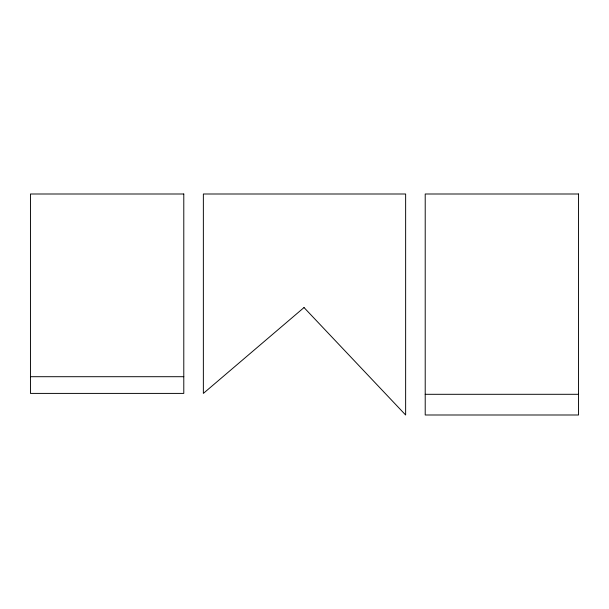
<?xml version="1.0" encoding="UTF-8"?>
<svg xmlns="http://www.w3.org/2000/svg" width="609" height="609" viewBox="0 0 609 609"><rect width="100%" height="100%" fill="white"/><g stroke="black" fill="none" stroke-linecap="round" stroke-linejoin="round"><path stroke-width="0.91" d="M30.45 376.705L183.789 376.705M425.211 394.305L578.55 394.297M304.02 307.553L203.36 393.406L203.36 193.997L405.64 193.997L405.64 415.003L304.02 307.553M183.789 193.997L30.45 193.997L30.45 393.406L183.789 393.406L183.789 193.997M578.55 193.997L425.211 193.997L425.211 414.995L578.55 414.995L578.55 193.997"/></g></svg>
